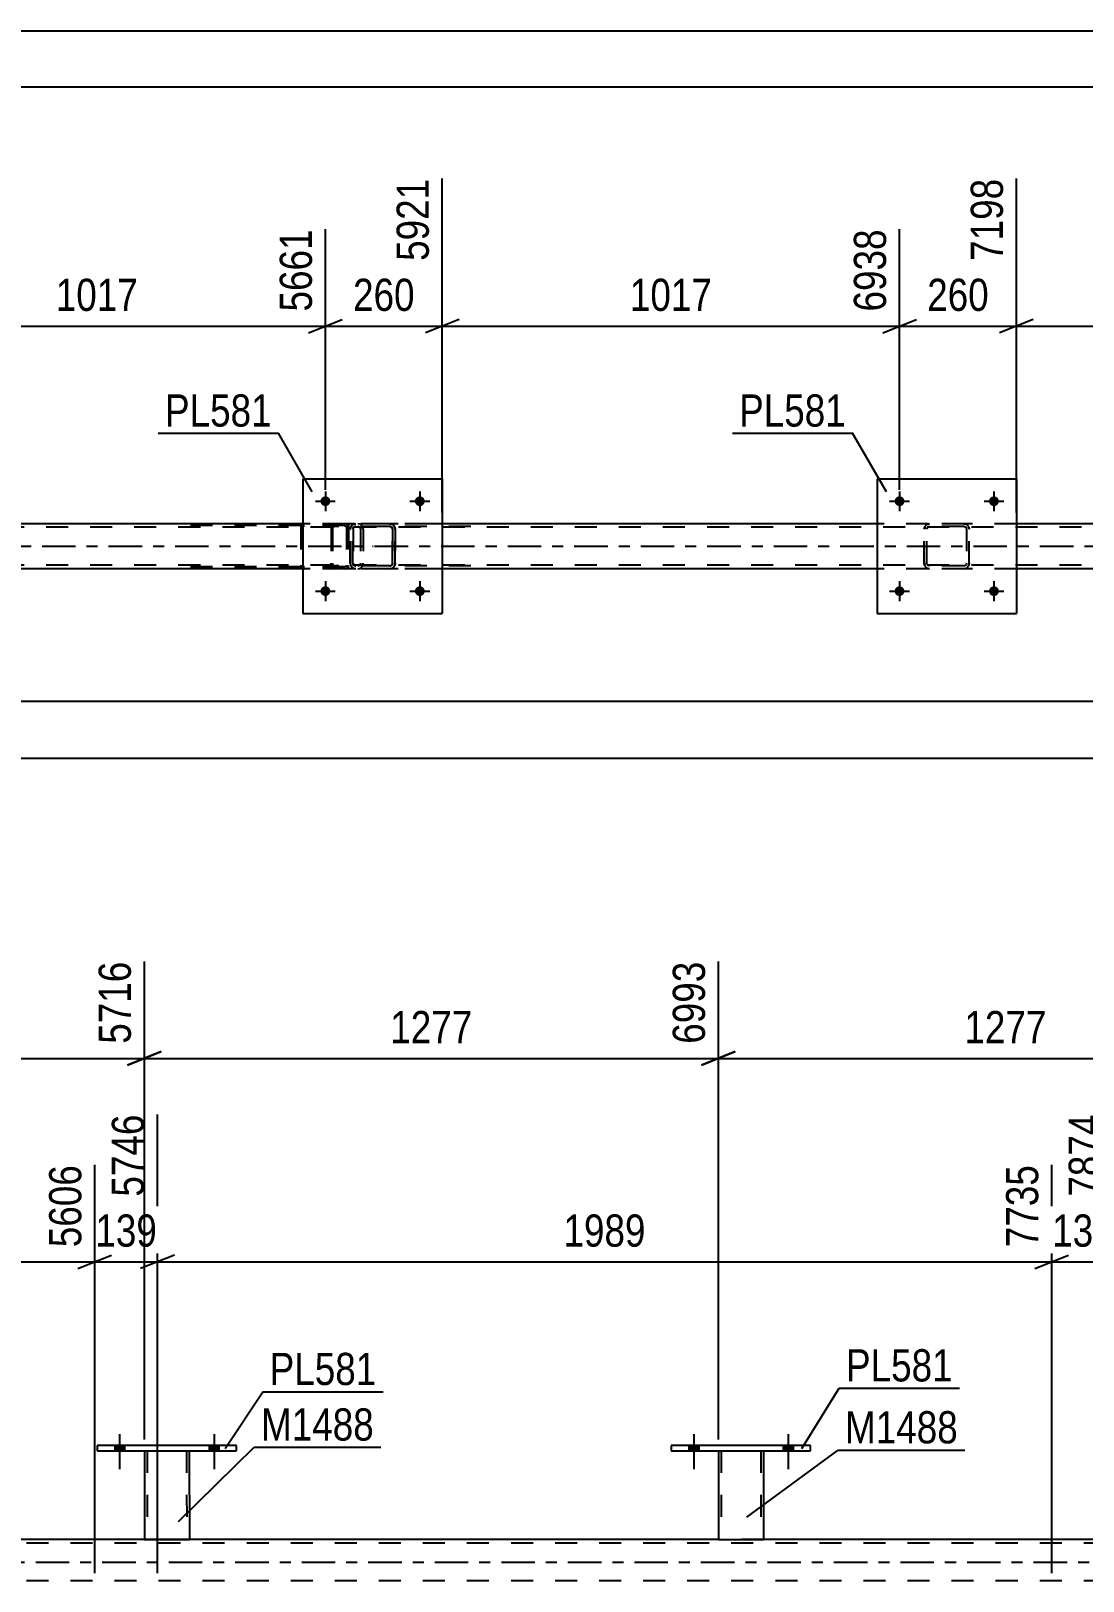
# Model space of a CAD drawing. Header units: millimetres. Extents: x 0 to 841, y 0 to 594.
# Drawn here: x 295.2 to 388.8, y 456.1 to 594 of the extents above; entities that cross this region are included whole.
import ezdxf

# ---------------------------------------------------------------- set-up
doc = ezdxf.new("R2010")
doc.units = ezdxf.units.MM
doc.linetypes.add('DXK_LINE_DOT2', pattern=[3.9198, 1.9599, -1.9599])
doc.linetypes.add('DXK_LINE_DOT3', pattern=[5.9187, 2.979, -0.9799, 0.9799, -0.9799])
doc.styles.add('Arial Narrow', font='ARIALN.TTF', dxfattribs={"height": 0.2})

# ---------------------------------------------------------------- blocks, each defined once
blk = doc.blocks.new('Unknown-814521776-1135')
at = {"color": 5, "linetype": 'Continuous'}
for p, q in [((841, 594), (0, 594)), ((836, 589), (5, 589))]:
    blk.add_line(p, q, dxfattribs=at)
blk = doc.blocks.new('Part-814521776-5062 - 4986')
at = {"color": 7, "linetype": 'DXK_LINE_DOT2'}
for p, q in [((374.96, 550.13), (375.14, 550.17)), ((375.14, 550.17), (374.96, 550.13)), ((378.18, 550.17), (375.14, 550.17)), ((378.18, 550.17), (378.37, 550.13)), ((378.37, 550.13), (378.18, 550.17)), ((374.66, 549.69), (374.7, 549.87)), ((374.7, 549.87), (374.66, 549.69)), ((374.66, 546.65), (374.66, 549.69)), ((374.9, 549.69), (374.92, 549.78)), ((374.9, 546.65), (374.9, 549.69)), ((374.92, 549.78), (374.97, 549.86)), ((374.97, 549.86), (375.05, 549.91)), ((375.05, 549.91), (375.14, 549.93)), ((378.18, 549.93), (375.14, 549.93)), ((378.18, 549.93), (378.27, 549.91)), ((378.27, 549.91), (378.35, 549.86)), ((378.35, 549.86), (378.4, 549.78)), ((378.4, 549.78), (378.42, 549.69)), ((378.42, 549.69), (378.42, 546.65)), ((378.63, 549.87), (378.66, 549.69)), ((378.66, 549.69), (378.63, 549.87)), ((378.66, 546.65), (378.66, 549.69)), ((374.7, 546.46), (374.66, 546.65)), ((374.66, 546.65), (374.7, 546.46)), ((374.92, 546.55), (374.9, 546.65)), ((374.97, 546.48), (374.92, 546.55)), ((375.14, 546.17), (374.96, 546.2)), ((374.96, 546.2), (375.14, 546.17)), ((375.05, 546.42), (374.97, 546.48)), ((375.14, 546.41), (375.05, 546.42)), ((378.18, 546.41), (375.14, 546.41)), ((378.18, 546.17), (375.14, 546.17)), ((378.27, 546.42), (378.18, 546.41)), ((378.37, 546.2), (378.18, 546.17)), ((378.18, 546.17), (378.37, 546.2)), ((378.35, 546.48), (378.27, 546.42)), ((378.4, 546.55), (378.35, 546.48)), ((378.42, 546.65), (378.4, 546.55)), ((378.66, 546.65), (378.63, 546.46)), ((378.63, 546.46), (378.66, 546.65))]:
    blk.add_line(p, q, dxfattribs=at)
at = {"color": 7, "linetype": 'DXK_LINE_DOT3'}
blk.add_line((376.66, 548.17), (376.66, 548.17), dxfattribs=at)
at = {"color": 7, "linetype": 'DXK_LINE_DOT2'}
for centre, start, end in [((375.14, 549.69), 112.5, 157.5), ((375.14, 549.69), 112.5, 157.5), ((378.18, 549.69), 22.5, 67.5), ((378.18, 549.69), 22.5, 67.5), ((375.14, 546.65), 202.5, 247.5), ((375.14, 546.65), 202.5, 247.5), ((378.18, 546.65), 292.5, 337.5), ((378.18, 546.65), 292.5, 337.5)]:
    blk.add_arc(centre, 0.48, start, end, dxfattribs=at)
blk = doc.blocks.new('Bolt-814521776-5144 - 4986')
at = {"linetype": 'Continuous'}
for points in [[(372.9, 552.17, -1), (372.02, 552.17, -1)], [(381.3, 552.17, -1), (380.42, 552.17, -1)]]:
    blk.add_hatch(color=1, dxfattribs=at).paths.add_polyline_path(points)
at = {"color": 1, "linetype": 'Continuous'}
for p, q in [((372.46, 553.05), (372.46, 551.29)), ((380.86, 553.05), (380.86, 551.29)), ((371.58, 552.17), (373.34, 552.17)), ((379.98, 552.17), (381.74, 552.17))]:
    blk.add_line(p, q, dxfattribs=at)
blk = doc.blocks.new('Part-814521776-5015 - 4986')
at = {"color": 2, "linetype": 'Continuous'}
for p, q in [((319.38, 550.17), (280.7, 550.17)), ((370.46, 550.17), (331.78, 550.17)), ((421.54, 550.17), (382.86, 550.17)), ((319.38, 546.17), (280.7, 546.17)), ((370.46, 546.17), (331.78, 546.17)), ((421.54, 546.17), (382.86, 546.17))]:
    blk.add_line(p, q, dxfattribs=at)
at = {"color": 7, "linetype": 'DXK_LINE_DOT2'}
for p, q in [((331.78, 550.17), (319.38, 550.17)), ((382.86, 550.17), (370.46, 550.17)), ((757.11, 549.85), (94.93, 549.85)), ((757.11, 546.49), (94.93, 546.49)), ((331.78, 546.17), (319.38, 546.17)), ((382.86, 546.17), (370.46, 546.17))]:
    blk.add_line(p, q, dxfattribs=at)
at = {"color": 7, "linetype": 'DXK_LINE_DOT3'}
blk.add_line((94.93, 548.17), (757.11, 548.17), dxfattribs=at)
blk = doc.blocks.new('Part-814521776-5060 - 4986')
at = {"color": 7, "linetype": 'DXK_LINE_DOT2'}
for p, q in [((322.16, 550.17), (322.06, 550.13)), ((334.32, 550.17), (322.16, 550.17)), ((323.43, 550.17), (323.43, 549.93)), ((324.44, 550.13), (324.25, 550.17)), ((321.91, 549.87), (321.89, 549.69)), ((321.89, 549.69), (321.89, 546.65)), ((321.97, 550.03), (321.91, 549.87)), ((322.06, 550.13), (321.97, 550.03)), ((322.02, 549.69), (322.03, 549.78)), ((322.02, 549.69), (322.02, 546.65)), ((322.03, 549.78), (322.06, 549.86)), ((322.06, 549.86), (322.11, 549.91)), ((322.11, 549.91), (322.16, 549.93)), ((334.32, 549.93), (322.16, 549.93)), ((324.25, 549.93), (324.35, 549.91)), ((324.35, 549.91), (324.43, 549.86)), ((324.43, 549.86), (324.48, 549.78)), ((324.48, 549.78), (324.5, 549.69)), ((324.5, 549.69), (324.5, 546.65)), ((324.72, 549.82), (324.71, 549.87)), ((324.75, 549.69), (324.72, 549.82)), ((324.75, 549.69), (324.75, 546.65)), ((321.91, 546.46), (321.89, 546.65)), ((321.96, 546.34), (321.91, 546.46)), ((321.97, 546.31), (321.96, 546.34)), ((321.97, 546.31), (322.06, 546.2)), ((322.03, 546.55), (322.02, 546.65)), ((322.06, 546.48), (322.03, 546.55)), ((322.11, 546.42), (322.06, 546.48)), ((322.06, 546.2), (322.16, 546.17)), ((322.16, 546.41), (322.11, 546.42)), ((334.32, 546.41), (322.16, 546.41)), ((334.32, 546.17), (322.16, 546.17)), ((323.43, 546.17), (323.43, 546.41)), ((324.35, 546.42), (324.25, 546.41)), ((324.25, 546.17), (324.44, 546.2)), ((324.43, 546.48), (324.35, 546.42)), ((324.48, 546.55), (324.43, 546.48)), ((324.5, 546.65), (324.48, 546.55)), ((324.71, 546.46), (324.74, 546.58)), ((324.74, 546.58), (324.75, 546.65))]:
    blk.add_line(p, q, dxfattribs=at)
for centre, start, end in [((324.26, 549.67), 23.8494, 68.8059), ((324.26, 546.66), 291.1941, 336.1506)]:
    blk.add_arc(centre, 0.492, start, end, dxfattribs=at)
blk = doc.blocks.new('Part-814521776-5100 - 4986')
at = {"color": 7, "linetype": 'DXK_LINE_DOT2'}
for p, q in [((323.09, 550.17), (307.77, 550.17)), ((319.52, 550.17), (319.39, 550.14)), ((323.22, 550.14), (323.09, 550.17)), ((323.09, 550.01), (307.77, 550.01)), ((319.2, 549.97), (319.18, 549.85)), ((319.18, 549.85), (319.18, 546.49)), ((319.35, 549.85), (319.36, 549.91)), ((319.35, 549.85), (319.35, 546.49)), ((319.36, 549.91), (319.4, 549.96)), ((319.4, 549.96), (319.45, 549.99)), ((319.45, 549.99), (319.52, 550.01)), ((323.09, 550.01), (323.16, 549.99)), ((323.16, 549.99), (323.21, 549.96)), ((323.21, 549.96), (323.25, 549.91)), ((323.25, 549.91), (323.26, 549.85)), ((323.26, 549.85), (323.26, 546.49)), ((323.43, 549.85), (323.41, 549.97)), ((323.43, 549.85), (323.43, 546.49)), ((323.09, 546.33), (307.77, 546.33)), ((323.09, 546.17), (307.77, 546.17)), ((319.18, 546.49), (319.2, 546.36)), ((319.36, 546.43), (319.35, 546.49)), ((319.4, 546.37), (319.36, 546.43)), ((319.39, 546.19), (319.52, 546.17)), ((319.45, 546.34), (319.4, 546.37)), ((319.52, 546.33), (319.45, 546.34)), ((323.16, 546.34), (323.09, 546.33)), ((323.09, 546.17), (323.22, 546.19)), ((323.21, 546.37), (323.16, 546.34)), ((323.25, 546.43), (323.21, 546.37)), ((323.26, 546.49), (323.25, 546.43)), ((323.41, 546.36), (323.43, 546.49))]:
    blk.add_line(p, q, dxfattribs=at)
for centre, start, end in [((319.51, 549.83), 110.7583, 155.68), ((323.11, 549.83), 24.32, 69.2417), ((319.51, 546.5), 204.32, 249.2417), ((323.11, 546.5), 290.7583, 335.68)]:
    blk.add_arc(centre, 0.331, start, end, dxfattribs=at)
blk = doc.blocks.new('Part-814521776-5143 - 4986')
at = {"color": 2, "linetype": 'Continuous'}
for p, q in [((319.38, 554.17), (319.38, 542.17)), ((319.38, 554.17), (331.78, 554.17)), ((331.78, 554.17), (331.78, 542.17)), ((319.38, 542.17), (331.78, 542.17))]:
    blk.add_line(p, q, dxfattribs=at)
blk = doc.blocks.new('Bolt-814521776-5145 - 4986')
at = {"linetype": 'Continuous'}
for points in [[(372.9, 544.17, -1), (372.02, 544.17, -1)], [(381.3, 544.17, -1), (380.42, 544.17, -1)]]:
    blk.add_hatch(color=1, dxfattribs=at).paths.add_polyline_path(points)
at = {"color": 1, "linetype": 'Continuous'}
for p, q in [((372.46, 545.05), (372.46, 543.29)), ((380.86, 545.05), (380.86, 543.29)), ((371.58, 544.17), (373.34, 544.17)), ((379.98, 544.17), (381.74, 544.17))]:
    blk.add_line(p, q, dxfattribs=at)
blk = doc.blocks.new('Part-814521776-5189 - 4986')
at = {"color": 2, "linetype": 'Continuous'}
for p, q in [((370.46, 554.17), (370.46, 542.17)), ((370.46, 554.17), (382.86, 554.17)), ((382.86, 554.17), (382.86, 542.17)), ((370.46, 542.17), (382.86, 542.17))]:
    blk.add_line(p, q, dxfattribs=at)
blk = doc.blocks.new('Part-814521776-5190 - 4986')
at = {"color": 7, "linetype": 'DXK_LINE_DOT2'}
for p, q in [((324.06, 550.17), (323.88, 550.13)), ((323.89, 550.13), (324.08, 550.17)), ((327.12, 550.17), (324.06, 550.17)), ((327.29, 550.13), (327.1, 550.17)), ((327.12, 550.17), (327.3, 550.13)), ((323.62, 549.87), (323.58, 549.69)), ((323.58, 546.65), (323.58, 549.69)), ((323.58, 549.69), (323.6, 549.69)), ((323.6, 549.69), (323.63, 549.87)), ((323.6, 546.65), (323.6, 549.69)), ((323.82, 549.69), (323.84, 549.78)), ((323.82, 546.65), (323.82, 549.69)), ((323.82, 549.69), (323.84, 549.69)), ((323.84, 549.78), (323.89, 549.86)), ((323.86, 549.78), (323.84, 549.69)), ((323.84, 549.69), (323.84, 546.65)), ((323.91, 549.86), (323.86, 549.78)), ((323.89, 549.86), (323.97, 549.91)), ((323.99, 549.91), (323.91, 549.86)), ((323.97, 549.91), (324.06, 549.93)), ((324.08, 549.93), (323.99, 549.91)), ((327.12, 549.93), (324.06, 549.93)), ((327.1, 549.93), (327.19, 549.91)), ((327.21, 549.91), (327.12, 549.93)), ((327.19, 549.91), (327.27, 549.86)), ((327.29, 549.86), (327.21, 549.91)), ((327.27, 549.86), (327.32, 549.78)), ((327.34, 549.78), (327.29, 549.86)), ((327.32, 549.78), (327.34, 549.69)), ((327.36, 549.69), (327.34, 549.78)), ((327.34, 546.65), (327.34, 549.69)), ((327.34, 549.69), (327.36, 549.69)), ((327.36, 549.69), (327.36, 546.65)), ((327.58, 549.69), (327.55, 549.87)), ((327.56, 549.87), (327.6, 549.69)), ((327.58, 546.65), (327.58, 549.69)), ((327.58, 549.69), (327.6, 549.69)), ((327.6, 549.69), (327.6, 546.65)), ((323.58, 546.65), (323.6, 546.65)), ((323.58, 546.65), (323.62, 546.46)), ((323.63, 546.46), (323.6, 546.65)), ((323.82, 546.65), (323.84, 546.65)), ((323.84, 546.55), (323.82, 546.65)), ((323.84, 546.65), (323.86, 546.55)), ((323.89, 546.48), (323.84, 546.55)), ((323.86, 546.55), (323.91, 546.48)), ((323.88, 546.2), (324.06, 546.17)), ((323.97, 546.42), (323.89, 546.48)), ((324.08, 546.17), (323.89, 546.2)), ((323.91, 546.48), (323.99, 546.42)), ((324.06, 546.41), (323.97, 546.42)), ((323.99, 546.42), (324.08, 546.41)), ((327.12, 546.41), (324.06, 546.41)), ((327.12, 546.17), (324.06, 546.17)), ((327.19, 546.42), (327.1, 546.41)), ((327.1, 546.17), (327.29, 546.2)), ((327.12, 546.41), (327.21, 546.42)), ((327.3, 546.2), (327.12, 546.17)), ((327.27, 546.48), (327.19, 546.42)), ((327.21, 546.42), (327.29, 546.48)), ((327.32, 546.55), (327.27, 546.48)), ((327.29, 546.48), (327.34, 546.55)), ((327.34, 546.65), (327.32, 546.55)), ((327.34, 546.65), (327.36, 546.65)), ((327.34, 546.55), (327.36, 546.65)), ((327.55, 546.46), (327.58, 546.65)), ((327.6, 546.65), (327.56, 546.46)), ((327.58, 546.65), (327.6, 546.65))]:
    blk.add_line(p, q, dxfattribs=at)
at = {"color": 7, "linetype": 'DXK_LINE_DOT3'}
blk.add_line((325.56, 548.17), (325.62, 548.17), dxfattribs=at)
at = {"color": 7, "linetype": 'DXK_LINE_DOT2'}
for centre, start, end in [((324.06, 549.69), 112.5001, 157.5001), ((324.08, 549.69), 112.5001, 157.5001), ((327.1, 549.69), 22.4999, 67.4999), ((327.12, 549.69), 22.4999, 67.4999), ((324.06, 546.65), 202.4999, 247.4999), ((324.08, 546.65), 202.4999, 247.4999), ((327.1, 546.65), 292.5001, 337.5001), ((327.12, 546.65), 292.5001, 337.5001)]:
    blk.add_arc(centre, 0.48, start, end, dxfattribs=at)
blk = doc.blocks.new('Bolt-814521776-5214 - 4986')
at = {"linetype": 'Continuous'}
for points in [[(321.82, 552.17, -1), (320.94, 552.17, -1)], [(330.22, 552.17, -1), (329.34, 552.17, -1)]]:
    blk.add_hatch(color=1, dxfattribs=at).paths.add_polyline_path(points)
at = {"color": 1, "linetype": 'Continuous'}
for p, q in [((321.38, 553.05), (321.38, 551.29)), ((329.78, 553.05), (329.78, 551.29)), ((320.5, 552.17), (322.26, 552.17)), ((328.9, 552.17), (330.66, 552.17))]:
    blk.add_line(p, q, dxfattribs=at)
blk = doc.blocks.new('Bolt-814521776-5215 - 4986')
at = {"linetype": 'Continuous'}
for points in [[(321.82, 544.17, -1), (320.94, 544.17, -1)], [(330.22, 544.17, -1), (329.34, 544.17, -1)]]:
    blk.add_hatch(color=1, dxfattribs=at).paths.add_polyline_path(points)
at = {"color": 1, "linetype": 'Continuous'}
for p, q in [((321.38, 545.05), (321.38, 543.29)), ((329.78, 545.05), (329.78, 543.29)), ((320.5, 544.17), (322.26, 544.17)), ((328.9, 544.17), (330.66, 544.17))]:
    blk.add_line(p, q, dxfattribs=at)
blk = doc.blocks.new('Part-814521776-3384 - 3269')
at = {"color": 2, "linetype": 'Continuous'}
for p, q in [((305.27, 467.7), (305.28, 459.79)), ((305.27, 467.7), (305.3, 467.7)), ((305.3, 467.7), (305.56, 467.7)), ((309.27, 467.7), (309.28, 459.8)), ((305.28, 459.79), (309.28, 459.8))]:
    blk.add_line(p, q, dxfattribs=at)
at = {"color": 7, "linetype": 'DXK_LINE_DOT2'}
for p, q in [((305.51, 467.7), (305.52, 459.79)), ((305.56, 467.7), (309.27, 467.71)), ((309.03, 467.71), (309.04, 459.8)), ((309.27, 467.71), (309.27, 467.7)), ((309.27, 467.7), (309.27, 467.71)), ((309.02, 459.8), (308.98, 459.8)), ((309.02, 459.8), (308.98, 459.8)), ((309.04, 459.8), (309.02, 459.8)), ((309.02, 459.8), (309.04, 459.8))]:
    blk.add_line(p, q, dxfattribs=at)
blk = doc.blocks.new('Bolt-814521776-3280 - 3269')
at = {"linetype": 'Continuous'}
for points in [[(302.63, 467.7), (303.51, 467.7), (303.51, 468.18), (302.63, 468.18)], [(311.03, 467.7), (311.91, 467.7), (311.91, 468.18), (311.03, 468.18)]]:
    blk.add_hatch(color=1, dxfattribs=at).paths.add_polyline_path(points)
at = {"color": 1, "linetype": 'Continuous'}
for p, q in [((303.07, 469.18), (303.07, 466.06)), ((311.47, 469.18), (311.47, 466.06)), ((302.63, 468.18), (302.63, 467.7)), ((303.51, 468.18), (303.51, 467.7)), ((311.03, 468.18), (311.03, 467.7)), ((311.91, 468.18), (311.91, 467.7))]:
    blk.add_line(p, q, dxfattribs=at)
blk = doc.blocks.new('Bolt-814521776-3281 - 3269')
at = {"linetype": 'Continuous'}
for points in [[(302.63, 467.7), (303.51, 467.7), (303.51, 468.18), (302.63, 468.18)], [(311.03, 467.7), (311.91, 467.7), (311.91, 468.18), (311.03, 468.18)]]:
    blk.add_hatch(color=1, dxfattribs=at).paths.add_polyline_path(points)
at = {"color": 1, "linetype": 'Continuous'}
for p, q in [((303.07, 469.18), (303.07, 466.06)), ((311.47, 469.18), (311.47, 466.06)), ((302.63, 468.18), (302.63, 467.7)), ((303.51, 468.18), (303.51, 467.7)), ((311.03, 468.18), (311.03, 467.7)), ((311.91, 468.18), (311.91, 467.7))]:
    blk.add_line(p, q, dxfattribs=at)
blk = doc.blocks.new('Bolt-814521776-3298 - 3269')
at = {"linetype": 'Continuous'}
for points in [[(353.71, 467.7), (354.59, 467.7), (354.59, 468.18), (353.71, 468.18)], [(362.11, 467.7), (362.99, 467.7), (362.99, 468.18), (362.11, 468.18)]]:
    blk.add_hatch(color=1, dxfattribs=at).paths.add_polyline_path(points)
at = {"color": 1, "linetype": 'Continuous'}
for p, q in [((354.15, 469.18), (354.15, 466.06)), ((362.55, 469.18), (362.55, 466.06)), ((353.71, 468.18), (353.71, 467.7)), ((354.59, 468.18), (354.59, 467.7)), ((362.11, 468.18), (362.11, 467.7)), ((362.99, 468.18), (362.99, 467.7))]:
    blk.add_line(p, q, dxfattribs=at)
blk = doc.blocks.new('Bolt-814521776-3299 - 3269')
at = {"linetype": 'Continuous'}
for points in [[(353.71, 467.7), (354.59, 467.7), (354.59, 468.18), (353.71, 468.18)], [(362.11, 467.7), (362.99, 467.7), (362.99, 468.18), (362.11, 468.18)]]:
    blk.add_hatch(color=1, dxfattribs=at).paths.add_polyline_path(points)
at = {"color": 1, "linetype": 'Continuous'}
for p, q in [((354.15, 469.18), (354.15, 466.06)), ((362.55, 469.18), (362.55, 466.06)), ((353.71, 468.18), (353.71, 467.7)), ((354.59, 468.18), (354.59, 467.7)), ((362.11, 468.18), (362.11, 467.7)), ((362.99, 468.18), (362.99, 467.7))]:
    blk.add_line(p, q, dxfattribs=at)
blk = doc.blocks.new('Part-814521776-3379 - 3269')
at = {"color": 2, "linetype": 'Continuous'}
for p, q in [((301.07, 468.18), (301.07, 467.7)), ((313.47, 468.18), (301.07, 468.18)), ((301.07, 467.7), (313.47, 467.7)), ((313.47, 467.7), (313.47, 468.18))]:
    blk.add_line(p, q, dxfattribs=at)
blk = doc.blocks.new('Part-814521776-3469 - 3269')
at = {"color": 2, "linetype": 'Continuous'}
for p, q in [((352.15, 468.18), (352.15, 467.7)), ((364.55, 468.18), (352.15, 468.18)), ((352.15, 467.7), (364.55, 467.7)), ((364.55, 467.7), (364.55, 468.18))]:
    blk.add_line(p, q, dxfattribs=at)
blk = doc.blocks.new('Part-814521776-3474 - 3269')
at = {"color": 7, "linetype": 'DXK_LINE_DOT2'}
for p, q in [((356.35, 467.71), (360.35, 467.71)), ((356.35, 467.7), (356.35, 467.71)), ((356.35, 467.71), (356.35, 467.7)), ((356.59, 467.71), (356.59, 459.8)), ((360.11, 467.71), (360.11, 459.8)), ((360.35, 467.71), (360.35, 467.7)), ((360.35, 467.7), (360.35, 467.71)), ((360.05, 459.8), (360.09, 459.8)), ((360.05, 459.8), (360.09, 459.8)), ((360.09, 459.8), (360.11, 459.8)), ((360.09, 459.8), (360.11, 459.8))]:
    blk.add_line(p, q, dxfattribs=at)
at = {"color": 2, "linetype": 'Continuous'}
for p, q in [((356.35, 467.7), (356.35, 459.8)), ((360.35, 467.7), (360.35, 459.8)), ((356.35, 459.8), (360.35, 459.8))]:
    blk.add_line(p, q, dxfattribs=at)
blk = doc.blocks.new('Part-814521776-3675 - 3269')
at = {"color": 7, "linetype": 'DXK_LINE_DOT2'}
for p, q in [((782.79, 459.48), (76.61, 459.48)), ((307.28, 459.8), (305.28, 459.8)), ((360.35, 459.8), (356.35, 459.8)), ((782.79, 456.12), (76.61, 456.12))]:
    blk.add_line(p, q, dxfattribs=at)
at = {"color": 2, "linetype": 'Continuous'}
for p, q in [((305.28, 459.8), (258.18, 459.8)), ((356.35, 459.8), (307.28, 459.8)), ((407.43, 459.8), (360.35, 459.8))]:
    blk.add_line(p, q, dxfattribs=at)
at = {"color": 7, "linetype": 'DXK_LINE_DOT3'}
blk.add_line((76.61, 457.8), (782.79, 457.8), dxfattribs=at)
blk = doc.blocks.new('StraightDimension-814521776-5855 - 4986')
at = {"color": 7, "linetype": 'Continuous'}
blk.add_line((94.29, 529.32), (794.87, 529.32), dxfattribs=at)
blk = doc.blocks.new('StraightDimension-814521776-5447 - 4986')
at = {"color": 7, "linetype": 'Continuous'}
for p, q in [((280.7, 551.17), (280.7, 580.87)), ((321.38, 553.17), (321.38, 576.37)), ((282.2, 568.35), (279.2, 567.15)), ((319.88, 567.15), (322.88, 568.35)), ((280.7, 567.75), (321.38, 567.75))]:
    blk.add_line(p, q, dxfattribs=at)
at = {"color": 0}
blk.add_wipeout([(305.3, 568.5), (305.3, 572.7), (296.79, 572.7), (296.79, 568.5)], dxfattribs=at)
at = {"color": 3, "style": 'Arial Narrow'}
blk.add_text('1017', height=2.863, dxfattribs=at).set_placement((297.39, 569.1))
at = {"color": 0, "linetype": 'Continuous'}
blk.add_wipeout([(320.78, 576.97), (316.58, 576.97), (316.58, 568.45), (320.78, 568.45)], dxfattribs=at)
at = {"color": 3, "linetype": 'Continuous', "style": 'Arial Narrow'}
blk.add_text('5661', height=2.863, rotation=90.0002, dxfattribs=at).set_placement((320.18, 569.05))
blk = doc.blocks.new('StraightDimension-814521776-5467 - 4986')
at = {"color": 7, "linetype": 'Continuous'}
for p, q in [((331.78, 551.17), (331.78, 580.87)), ((321.38, 553.17), (321.38, 576.37)), ((319.88, 567.15), (322.88, 568.35)), ((333.28, 568.35), (330.28, 567.15)), ((321.38, 567.75), (331.78, 567.75))]:
    blk.add_line(p, q, dxfattribs=at)
at = {"color": 0}
blk.add_wipeout([(329.92, 568.5), (329.92, 572.7), (323.24, 572.7), (323.24, 568.5)], dxfattribs=at)
at = {"color": 3, "style": 'Arial Narrow'}
blk.add_text('260', height=2.863, dxfattribs=at).set_placement((323.84, 569.1))
at = {"color": 0, "linetype": 'Continuous'}
blk.add_wipeout([(331.18, 581.47), (326.98, 581.47), (326.98, 572.95), (331.18, 572.95)], dxfattribs=at)
at = {"color": 3, "linetype": 'Continuous', "style": 'Arial Narrow'}
blk.add_text('5921', height=2.863, rotation=90.0002, dxfattribs=at).set_placement((330.58, 573.55))
blk = doc.blocks.new('StraightDimension-814521776-5487 - 4986')
at = {"color": 7, "linetype": 'Continuous'}
for p, q in [((331.78, 551.17), (331.78, 580.87)), ((372.46, 553.17), (372.46, 576.37)), ((333.28, 568.35), (330.28, 567.15)), ((370.96, 567.15), (373.96, 568.35)), ((331.78, 567.75), (372.46, 567.75))]:
    blk.add_line(p, q, dxfattribs=at)
at = {"color": 0}
blk.add_wipeout([(356.38, 568.5), (356.38, 572.7), (347.87, 572.7), (347.87, 568.5)], dxfattribs=at)
at = {"color": 3, "style": 'Arial Narrow'}
blk.add_text('1017', height=2.863, dxfattribs=at).set_placement((348.47, 569.1))
at = {"color": 0, "linetype": 'Continuous'}
blk.add_wipeout([(371.86, 576.97), (367.66, 576.97), (367.66, 568.45), (371.86, 568.45)], dxfattribs=at)
at = {"color": 3, "linetype": 'Continuous', "style": 'Arial Narrow'}
blk.add_text('6938', height=2.863, rotation=90.0002, dxfattribs=at).set_placement((371.26, 569.05))
blk = doc.blocks.new('StraightDimension-814521776-5507 - 4986')
at = {"color": 7, "linetype": 'Continuous'}
for p, q in [((382.86, 551.17), (382.86, 580.87)), ((372.46, 553.17), (372.46, 576.37)), ((370.96, 567.15), (373.96, 568.35)), ((384.36, 568.35), (381.36, 567.15)), ((372.46, 567.75), (382.86, 567.75))]:
    blk.add_line(p, q, dxfattribs=at)
at = {"color": 0}
blk.add_wipeout([(381, 568.5), (381, 572.7), (374.32, 572.7), (374.32, 568.5)], dxfattribs=at)
at = {"color": 3, "style": 'Arial Narrow'}
blk.add_text('260', height=2.863, dxfattribs=at).set_placement((374.92, 569.1))
at = {"color": 0, "linetype": 'Continuous'}
blk.add_wipeout([(382.26, 581.47), (378.06, 581.47), (378.06, 572.95), (382.26, 572.95)], dxfattribs=at)
at = {"color": 3, "linetype": 'Continuous', "style": 'Arial Narrow'}
blk.add_text('7198', height=2.863, rotation=90.0002, dxfattribs=at).set_placement((381.66, 573.55))
blk = doc.blocks.new('StraightDimension-814521776-5527 - 4986')
at = {"color": 7, "linetype": 'Continuous'}
for p, q in [((382.86, 551.17), (382.86, 580.87)), ((423.54, 553.17), (423.54, 576.37)), ((384.36, 568.35), (381.36, 567.15)), ((422.04, 567.15), (425.04, 568.35)), ((382.86, 567.75), (423.54, 567.75))]:
    blk.add_line(p, q, dxfattribs=at)
at = {"color": 0}
blk.add_wipeout([(407.46, 568.5), (407.46, 572.7), (398.95, 572.7), (398.95, 568.5)], dxfattribs=at)
at = {"color": 3, "style": 'Arial Narrow'}
blk.add_text('1017', height=2.863, dxfattribs=at).set_placement((399.55, 569.1))
at = {"color": 0, "linetype": 'Continuous'}
blk.add_wipeout([(422.94, 576.97), (418.74, 576.97), (418.74, 568.45), (422.94, 568.45)], dxfattribs=at)
at = {"color": 3, "linetype": 'Continuous', "style": 'Arial Narrow'}
blk.add_text('8215', height=2.863, rotation=90.0002, dxfattribs=at).set_placement((422.34, 569.05))
blk = doc.blocks.new('StraightDimension-814521776-8543 - 4986')
at = {"color": 7, "linetype": 'Continuous'}
blk.add_line((94.93, 534.39), (794.23, 534.39), dxfattribs=at)
blk = doc.blocks.new('StraightDimension-814521776-4773 - 3269')
at = {"color": 7, "linetype": 'Continuous'}
for p, q in [((306.44, 456.8), (306.44, 497.63)), ((386, 456.8), (386, 493.13)), ((307.94, 485.11), (304.94, 483.91)), ((306.44, 484.51), (386, 484.51)), ((384.5, 483.91), (387.5, 485.11))]:
    blk.add_line(p, q, dxfattribs=at)
at = {"color": 0}
blk.add_wipeout([(350.47, 485.26), (350.47, 489.46), (341.96, 489.46), (341.96, 485.26)], dxfattribs=at)
at = {"color": 3, "style": 'Arial Narrow'}
blk.add_text('1989', height=2.863, dxfattribs=at).set_placement((342.56, 485.86))
at = {"color": 0, "linetype": 'Continuous'}
blk.add_wipeout([(385.4, 493.73), (381.2, 493.73), (381.2, 485.21), (385.4, 485.21)], dxfattribs=at)
at = {"color": 3, "linetype": 'Continuous', "style": 'Arial Narrow'}
blk.add_text('7735', height=2.863, rotation=90.0002, dxfattribs=at).set_placement((384.8, 485.81))
blk = doc.blocks.new('StraightDimension-814521776-4045 - 3269')
at = {"color": 7, "linetype": 'Continuous'}
for p, q in [((305.27, 468.7), (305.27, 511.22)), ((356.35, 468.71), (356.35, 511.22)), ((306.77, 503.21), (303.77, 502.01)), ((305.27, 502.61), (356.35, 502.61)), ((354.85, 502.01), (357.85, 503.21))]:
    blk.add_line(p, q, dxfattribs=at)
at = {"color": 0}
blk.add_wipeout([(335.06, 503.36), (335.06, 507.56), (326.55, 507.56), (326.55, 503.36)], dxfattribs=at)
at = {"color": 3, "style": 'Arial Narrow'}
blk.add_text('1277', height=2.863, dxfattribs=at).set_placement((327.15, 503.96))
at = {"color": 0, "linetype": 'Continuous'}
blk.add_wipeout([(355.75, 511.82), (351.55, 511.82), (351.55, 503.31), (355.75, 503.31)], dxfattribs=at)
at = {"color": 3, "linetype": 'Continuous', "style": 'Arial Narrow'}
blk.add_text('6993', height=2.863, rotation=90.0002, dxfattribs=at).set_placement((355.15, 503.91))
blk = doc.blocks.new('StraightDimension-814521776-4792 - 3269')
at = {"color": 7, "linetype": 'Continuous'}
for p, q in [((306.44, 456.8), (306.44, 497.63)), ((300.86, 456.8), (300.86, 493.13)), ((299.36, 483.91), (302.36, 485.11)), ((300.86, 484.51), (306.44, 484.51)), ((307.94, 485.11), (304.94, 483.91))]:
    blk.add_line(p, q, dxfattribs=at)
at = {"color": 0}
blk.add_wipeout([(306.99, 485.26), (306.99, 489.46), (300.31, 489.46), (300.31, 485.26)], dxfattribs=at)
at = {"color": 3, "style": 'Arial Narrow'}
blk.add_text('139', height=2.863, dxfattribs=at).set_placement((300.91, 485.86))
at = {"color": 0, "linetype": 'Continuous'}
blk.add_wipeout([(305.84, 498.23), (301.64, 498.23), (301.64, 489.71), (305.84, 489.71)], dxfattribs=at)
at = {"color": 3, "linetype": 'Continuous', "style": 'Arial Narrow'}
blk.add_text('5746', height=2.863, rotation=90.0002, dxfattribs=at).set_placement((305.24, 490.31))
blk = doc.blocks.new('StraightDimension-814521776-4035 - 3269')
at = {"color": 7, "linetype": 'Continuous'}
for p, q in [((254.18, 468.71), (254.18, 511.22)), ((305.27, 468.7), (305.27, 511.22)), ((255.68, 503.21), (252.68, 502.01)), ((254.18, 502.61), (305.27, 502.61)), ((303.77, 502.01), (306.77, 503.21))]:
    blk.add_line(p, q, dxfattribs=at)
at = {"color": 0}
blk.add_wipeout([(283.98, 503.36), (283.98, 507.56), (275.47, 507.56), (275.47, 503.36)], dxfattribs=at)
at = {"color": 3, "style": 'Arial Narrow'}
blk.add_text('1277', height=2.863, dxfattribs=at).set_placement((276.07, 503.96))
at = {"color": 0, "linetype": 'Continuous'}
blk.add_wipeout([(304.67, 511.82), (300.47, 511.82), (300.47, 503.31), (304.67, 503.31)], dxfattribs=at)
at = {"color": 3, "linetype": 'Continuous', "style": 'Arial Narrow'}
blk.add_text('5716', height=2.863, rotation=90.0002, dxfattribs=at).set_placement((304.07, 503.91))
blk = doc.blocks.new('StraightDimension-814521776-4055 - 3269')
at = {"color": 7, "linetype": 'Continuous'}
for p, q in [((356.35, 468.71), (356.35, 511.22)), ((407.43, 468.71), (407.43, 511.22)), ((357.85, 503.21), (354.85, 502.01)), ((356.35, 502.61), (407.43, 502.61)), ((405.93, 502.01), (408.93, 503.21))]:
    blk.add_line(p, q, dxfattribs=at)
at = {"color": 0}
blk.add_wipeout([(386.14, 503.36), (386.14, 507.56), (377.63, 507.56), (377.63, 503.36)], dxfattribs=at)
at = {"color": 3, "style": 'Arial Narrow'}
blk.add_text('1277', height=2.863, dxfattribs=at).set_placement((378.23, 503.96))
at = {"color": 0, "linetype": 'Continuous'}
blk.add_wipeout([(406.83, 511.82), (402.63, 511.82), (402.63, 503.31), (406.83, 503.31)], dxfattribs=at)
at = {"color": 3, "linetype": 'Continuous', "style": 'Arial Narrow'}
blk.add_text('8270', height=2.863, rotation=90.0002, dxfattribs=at).set_placement((406.23, 503.91))
blk = doc.blocks.new('StraightDimension-814521776-4754 - 3269')
at = {"color": 7, "linetype": 'Continuous'}
for p, q in [((391.57, 456.8), (391.57, 497.63)), ((386, 456.8), (386, 493.13)), ((384.5, 483.91), (387.5, 485.11)), ((386, 484.51), (391.57, 484.51)), ((393.07, 485.11), (390.07, 483.91))]:
    blk.add_line(p, q, dxfattribs=at)
at = {"color": 0}
blk.add_wipeout([(392.13, 485.26), (392.13, 489.46), (385.44, 489.46), (385.44, 485.26)], dxfattribs=at)
at = {"color": 3, "style": 'Arial Narrow'}
blk.add_text('139', height=2.863, dxfattribs=at).set_placement((386.04, 485.86))
at = {"color": 0, "linetype": 'Continuous'}
blk.add_wipeout([(390.97, 498.23), (386.77, 498.23), (386.77, 489.71), (390.97, 489.71)], dxfattribs=at)
at = {"color": 3, "linetype": 'Continuous', "style": 'Arial Narrow'}
blk.add_text('7874', height=2.863, rotation=90.0002, dxfattribs=at).set_placement((390.37, 490.31))
blk = doc.blocks.new('StraightDimension-814521776-4811 - 3269')
at = {"color": 7, "linetype": 'Continuous'}
for p, q in [((221.3, 456.8), (221.3, 497.63)), ((300.86, 456.8), (300.86, 493.13)), ((222.8, 485.11), (219.8, 483.91)), ((221.3, 484.51), (300.86, 484.51)), ((299.36, 483.91), (302.36, 485.11))]:
    blk.add_line(p, q, dxfattribs=at)
at = {"color": 0}
blk.add_wipeout([(265.34, 485.26), (265.34, 489.46), (256.83, 489.46), (256.83, 485.26)], dxfattribs=at)
at = {"color": 3, "style": 'Arial Narrow'}
blk.add_text('1989', height=2.863, dxfattribs=at).set_placement((257.43, 485.86))
at = {"color": 0, "linetype": 'Continuous'}
blk.add_wipeout([(300.26, 493.73), (296.06, 493.73), (296.06, 485.21), (300.26, 485.21)], dxfattribs=at)
at = {"color": 3, "linetype": 'Continuous', "style": 'Arial Narrow'}
blk.add_text('5606', height=2.863, rotation=90.0002, dxfattribs=at).set_placement((299.66, 485.81))
blk = doc.blocks.new('Mark-814521776-5139 - 4986')
at = {"color": 0}
blk.add_wipeout([(316.61, 558.81), (316.61, 561.81), (307.11, 561.81), (307.11, 558.81)], dxfattribs=at)
blk.add_wipeout([(316.61, 558.81), (316.61, 561.81), (307.11, 561.81), (307.11, 558.81)], dxfattribs=at)
at = {"color": 30, "linetype": 'Continuous'}
for p in [(306.51, 558.21), (320.21, 553.02)]:
    blk.add_line(p, (317.21, 558.21), dxfattribs=at)
at = {"color": 3, "style": 'Arial Narrow'}
blk.add_text('PL581', height=2.863, dxfattribs=at).set_placement((307.11, 558.81))
blk = doc.blocks.new('Mark-814521776-5185 - 4986')
at = {"color": 0}
blk.add_wipeout([(367.69, 558.81), (367.69, 561.81), (358.19, 561.81), (358.19, 558.81)], dxfattribs=at)
blk.add_wipeout([(367.69, 558.81), (367.69, 561.81), (358.19, 561.81), (358.19, 558.81)], dxfattribs=at)
at = {"color": 30, "linetype": 'Continuous'}
for p in [(357.59, 558.21), (371.29, 553.02)]:
    blk.add_line(p, (368.29, 558.21), dxfattribs=at)
at = {"color": 3, "style": 'Arial Narrow'}
blk.add_text('PL581', height=2.863, dxfattribs=at).set_placement((358.19, 558.81))
blk = doc.blocks.new('Mark-814521776-3380 - 3269')
at = {"color": 0}
blk.add_wipeout([(325.7, 468.61), (325.7, 471.61), (315.65, 471.61), (315.65, 468.61)], dxfattribs=at)
blk.add_wipeout([(325.7, 468.61), (325.7, 471.61), (315.65, 471.61), (315.65, 468.61)], dxfattribs=at)
at = {"color": 30, "linetype": 'Continuous'}
for p, q in [((308.32, 461.4), (315.05, 468.01)), ((315.05, 468.01), (326.3, 468.01))]:
    blk.add_line(p, q, dxfattribs=at)
at = {"color": 3, "style": 'Arial Narrow'}
blk.add_text('M1488', height=2.863, dxfattribs=at).set_placement((315.65, 468.61))
blk = doc.blocks.new('Mark-814521776-3375 - 3269')
at = {"color": 0}
blk.add_wipeout([(325.93, 473.55), (325.93, 476.55), (316.42, 476.55), (316.42, 473.55)], dxfattribs=at)
blk.add_wipeout([(325.93, 473.55), (325.93, 476.55), (316.42, 476.55), (316.42, 473.55)], dxfattribs=at)
at = {"color": 30, "linetype": 'Continuous'}
for p, q in [((312.46, 467.89), (315.82, 472.95)), ((315.82, 472.95), (326.53, 472.95))]:
    blk.add_line(p, q, dxfattribs=at)
at = {"color": 3, "style": 'Arial Narrow'}
blk.add_text('PL581', height=2.863, dxfattribs=at).set_placement((316.42, 473.55))
blk = doc.blocks.new('Mark-814521776-3465 - 3269')
at = {"color": 0}
blk.add_wipeout([(377.21, 473.87), (377.21, 476.87), (367.7, 476.87), (367.7, 473.87)], dxfattribs=at)
blk.add_wipeout([(377.21, 473.87), (377.21, 476.87), (367.7, 476.87), (367.7, 473.87)], dxfattribs=at)
at = {"color": 30, "linetype": 'Continuous'}
for p, q in [((363.78, 467.91), (367.1, 473.27)), ((367.1, 473.27), (377.81, 473.27))]:
    blk.add_line(p, q, dxfattribs=at)
at = {"color": 3, "style": 'Arial Narrow'}
blk.add_text('PL581', height=2.863, dxfattribs=at).set_placement((367.7, 473.87))
blk = doc.blocks.new('Mark-814521776-3470 - 3269')
at = {"color": 0}
blk.add_wipeout([(377.66, 468.36), (377.66, 471.36), (367.61, 471.36), (367.61, 468.36)], dxfattribs=at)
blk.add_wipeout([(377.66, 468.36), (377.66, 471.36), (367.61, 471.36), (367.61, 468.36)], dxfattribs=at)
at = {"color": 30, "linetype": 'Continuous'}
for p, q in [((358.87, 461.8), (367.01, 467.76)), ((367.01, 467.76), (378.26, 467.76))]:
    blk.add_line(p, q, dxfattribs=at)
at = {"color": 3, "style": 'Arial Narrow'}
blk.add_text('M1488', height=2.863, dxfattribs=at).set_placement((367.61, 468.36))

msp = doc.modelspace()

# ---------------------------------------------------------------- block references
for name in ['Unknown-814521776-1135', 'Part-814521776-5143 - 4986', 'Bolt-814521776-5214 - 4986', 'Part-814521776-5189 - 4986', 'Bolt-814521776-5144 - 4986', 'Part-814521776-5015 - 4986', 'Part-814521776-5100 - 4986', 'Part-814521776-5060 - 4986', 'Part-814521776-5190 - 4986', 'Part-814521776-5062 - 4986', 'Bolt-814521776-5215 - 4986', 'Bolt-814521776-5145 - 4986', 'Bolt-814521776-3280 - 3269', 'Bolt-814521776-3281 - 3269', 'Bolt-814521776-3298 - 3269', 'Bolt-814521776-3299 - 3269', 'Part-814521776-3379 - 3269', 'Part-814521776-3384 - 3269', 'Part-814521776-3469 - 3269', 'Part-814521776-3474 - 3269', 'Part-814521776-3675 - 3269']:
    msp.add_blockref(name, (0, 0))

# ---------------------------------------------------------------- next in the draw order: block references
for name in ['StraightDimension-814521776-5447 - 4986', 'StraightDimension-814521776-5855 - 4986', 'StraightDimension-814521776-4773 - 3269']:
    msp.add_blockref(name, (0, 0))

# ---------------------------------------------------------------- next in the draw order: block references
for name in ['StraightDimension-814521776-5467 - 4986', 'StraightDimension-814521776-8543 - 4986', 'StraightDimension-814521776-4045 - 3269']:
    msp.add_blockref(name, (0, 0))

# ---------------------------------------------------------------- next in the draw order: block references
for name in ['StraightDimension-814521776-5487 - 4986', 'Mark-814521776-5139 - 4986', 'StraightDimension-814521776-4055 - 3269', 'StraightDimension-814521776-4792 - 3269']:
    msp.add_blockref(name, (0, 0))

# ---------------------------------------------------------------- next in the draw order: block references
for name in ['StraightDimension-814521776-5507 - 4986', 'StraightDimension-814521776-4035 - 3269', 'StraightDimension-814521776-4754 - 3269', 'Mark-814521776-3465 - 3269', 'Mark-814521776-3380 - 3269']:
    msp.add_blockref(name, (0, 0))

# ---------------------------------------------------------------- next in the draw order: block references
for name in ['StraightDimension-814521776-5527 - 4986', 'Mark-814521776-5185 - 4986', 'StraightDimension-814521776-4811 - 3269', 'Mark-814521776-3375 - 3269', 'Mark-814521776-3470 - 3269']:
    msp.add_blockref(name, (0, 0))

doc.saveas('drawing.dxf')
